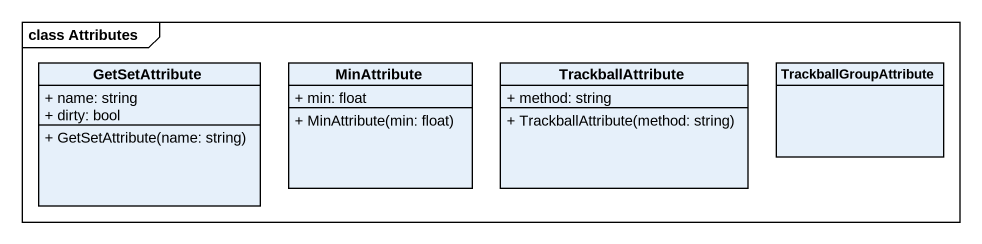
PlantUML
@startuml
mainframe class Attributes
hide circle
hide empty members
skinparam classAttributeIconSize 0
class GetSetAttribute {
  + name: string
  + dirty: bool
  + GetSetAttribute(name: string)
}
class MinAttribute {
  + min: float
  + MinAttribute(min: float)
}
class TrackballAttribute {
  + method: string
  + TrackballAttribute(method: string)
}
class TrackballGroupAttribute
@enduml
